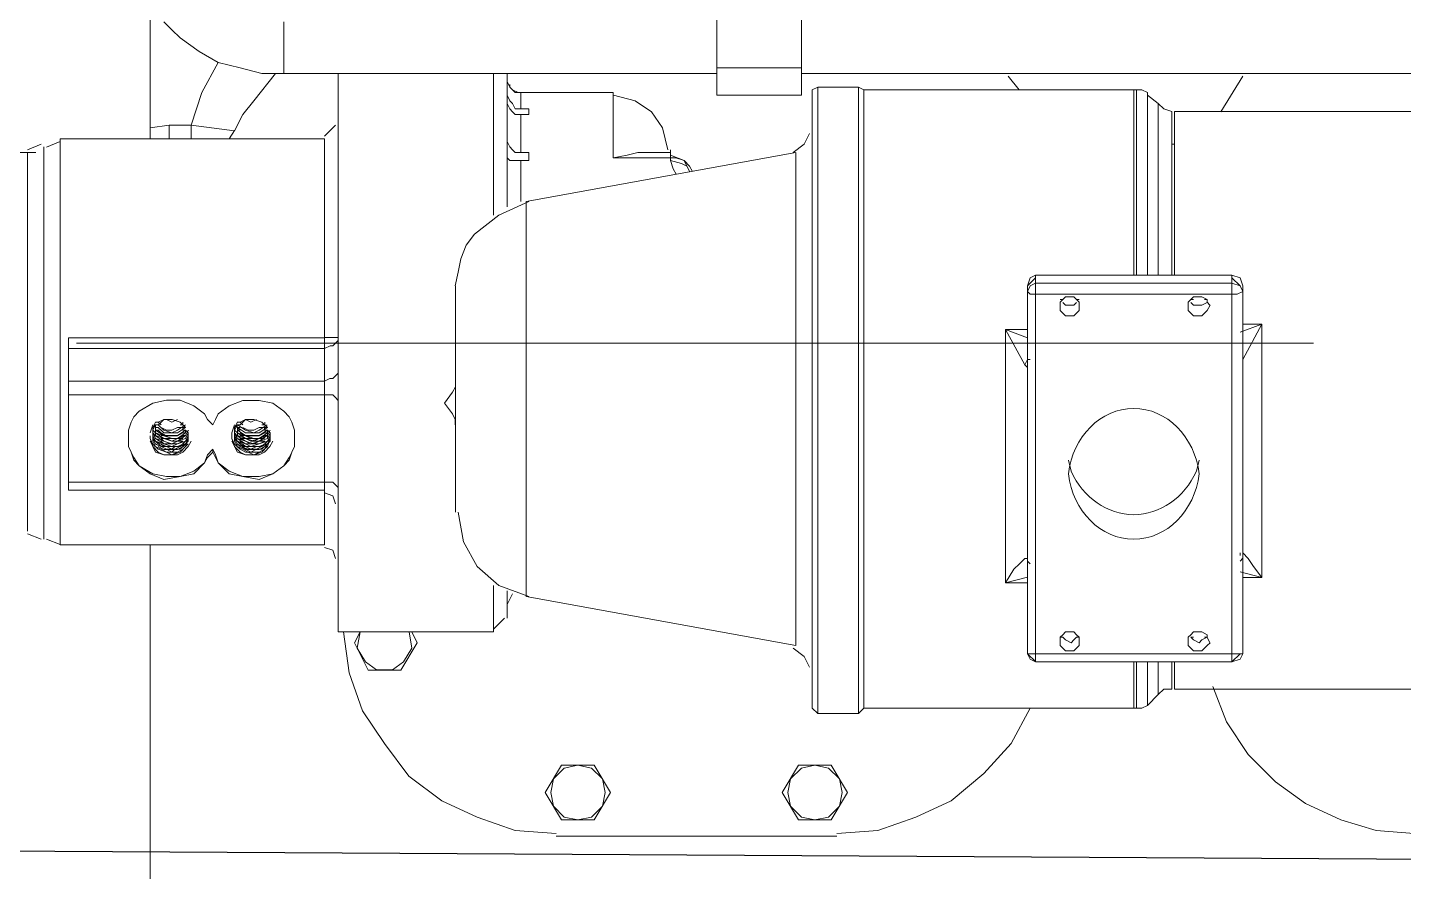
# Model space of a CAD drawing. Header units: inches. Extents: x 11 to 128, y 20 to 108.
# Drawn here: x 30.3206 to 30.6814, y 82.4087 to 82.63 of the extents above; entities that cross this region are included whole.
import ezdxf

# ---------------------------------------------------------------- set-up
doc = ezdxf.new("R2010")
doc.units = ezdxf.units.IN
doc.header["$MEASUREMENT"] = 0
doc.layers.add('1', color=255, linetype='Continuous')
doc.layers.add('Dim', color=6, linetype='Continuous', lineweight=13)

# ---------------------------------------------------------------- blocks, each defined once
blk = doc.blocks.new('5')
at = {"layer": '1', "lineweight": 9}
for p, q in [((225.45896, -21.97903), (225.45896, -21.82662)), ((225.59106, -21.90853), (225.59106, -21.96887)), ((225.61075, -21.90853), (225.61075, -21.96887)), ((225.46403, -21.95363), (225.46213, -21.95173)), ((225.46595, -21.9555), (225.46403, -21.95363)), ((225.49009, -21.96379), (225.49009, -21.95173)), ((225.47039, -21.95869), (225.46595, -21.9555)), ((225.47483, -21.96126), (225.47039, -21.95869)), ((225.47103, -21.96824), (225.47483, -21.96126)), ((225.47991, -21.9625), (225.47483, -21.96126)), ((225.485, -21.96379), (225.47991, -21.9625)), ((225.59106, -21.9625), (225.61076, -21.9625)), ((225.4831, -21.97014), (225.48819, -21.9638)), ((225.49009, -21.96379), (225.485, -21.96379)), ((225.59106, -21.96379), (225.49009, -21.96379)), ((225.50278, -21.96379), (225.50278, -22.09396)), ((225.53898, -21.99681), (225.53898, -21.9638)), ((225.54215, -21.9949), (225.54215, -21.96379)), ((225.54215, -21.96379), (225.54215, -21.9949)), ((225.54215, -21.96569), (225.5428, -21.96696)), ((225.54279, -21.96633), (225.54279, -21.96696)), ((225.89399, -21.96379), (225.61076, -21.96379)), ((225.66155, -21.9676), (225.65899, -21.96443)), ((225.71363, -21.96443), (225.70854, -21.97269)), ((225.46976, -21.97204), (225.47103, -21.96824)), ((225.54216, -21.96887), (225.54278, -21.97014)), ((225.54279, -21.96696), (225.54343, -21.96759)), ((225.5428, -21.96696), (225.54342, -21.96759)), ((225.54342, -21.96759), (225.54407, -21.96824)), ((225.5447, -21.96825), (225.54343, -21.9676)), ((225.54343, -21.9676), (225.5447, -21.96825)), ((225.54407, -21.96824), (225.54532, -21.96824)), ((225.54533, -21.96825), (225.5447, -21.96825)), ((225.54533, -21.97203), (225.54533, -21.96824)), ((225.54533, -21.96825), (225.54724, -21.96825)), ((225.54724, -21.96825), (225.54533, -21.96825)), ((225.54724, -21.96825), (225.56691, -21.96825)), ((225.54724, -21.96825), (225.54724, -21.96825)), ((225.56692, -21.96825), (225.56692, -21.98347)), ((225.572, -21.97014), (225.56693, -21.96885)), ((225.59106, -21.96886), (225.61076, -21.96886)), ((225.61329, -21.9676), (225.61456, -21.96696)), ((225.61329, -21.96759), (225.61329, -22.11174)), ((225.61456, -22.11302), (225.61456, -21.96696)), ((225.61456, -21.96696), (225.62409, -21.96696)), ((225.62409, -22.11302), (225.62409, -21.96695)), ((225.6241, -21.96696), (225.62535, -21.9676)), ((225.62535, -21.9676), (225.68886, -21.9676)), ((225.62535, -21.9676), (225.62535, -22.11174)), ((225.68823, -22.01077), (225.68823, -21.9676)), ((225.69013, -21.9676), (225.68886, -21.9676)), ((225.68886, -21.9676), (225.68886, -22.01077)), ((225.6914, -21.96825), (225.69013, -21.9676)), ((225.69141, -21.96825), (225.69141, -22.01079)), ((225.69141, -21.96886), (225.69395, -21.97078)), ((225.69141, -22.01077), (225.69141, -21.96887)), ((225.46849, -21.97585), (225.46976, -21.97204)), ((225.47864, -21.97712), (225.48056, -21.97332)), ((225.48056, -21.97332), (225.4831, -21.97014)), ((225.54216, -21.97079), (225.54278, -21.97203)), ((225.54278, -21.97014), (225.54343, -21.97079)), ((225.54278, -21.97203), (225.54343, -21.97269)), ((225.54343, -21.97079), (225.54406, -21.97203)), ((225.54343, -21.97269), (225.54406, -21.97332)), ((225.54406, -21.97203), (225.54533, -21.97203)), ((225.54406, -21.97332), (225.54533, -21.97332)), ((225.54724, -21.97203), (225.54532, -21.97203)), ((225.54533, -21.97332), (225.54724, -21.97332)), ((225.54533, -21.9822), (225.54533, -21.97333)), ((225.54724, -21.97332), (225.54724, -21.97203)), ((225.57581, -21.97269), (225.572, -21.97014)), ((225.57835, -21.97648), (225.57581, -21.97269)), ((225.69394, -22.01077), (225.69394, -21.97079)), ((225.69394, -21.97079), (225.69394, -22.01077)), ((225.69394, -21.97079), (225.69394, -21.97079)), ((225.69394, -21.97079), (225.69521, -21.97203)), ((225.69521, -21.97203), (225.69713, -21.97268)), ((225.69713, -21.97268), (225.69713, -22.01077)), ((225.69776, -21.97268), (225.77459, -21.97268)), ((225.69776, -22.01077), (225.69776, -21.97268)), ((225.45897, -21.97648), (225.46341, -21.97585)), ((225.46341, -21.97903), (225.46341, -21.97585)), ((225.46341, -21.97585), (225.46849, -21.97585)), ((225.46849, -21.97903), (225.46849, -21.97585)), ((225.46849, -21.97585), (225.47864, -21.97712)), ((225.4996, -21.97838), (225.50215, -21.97585)), ((225.57963, -21.98156), (225.57835, -21.97648)), ((225.438, -21.97966), (225.43483, -21.98093)), ((225.438, -21.97903), (225.438, -22.07364)), ((225.438, -21.97903), (225.4996, -21.97903)), ((225.47737, -21.97903), (225.47864, -21.97711)), ((225.4996, -21.97903), (225.4996, -22.07364)), ((225.54216, -21.97965), (225.54278, -21.98092)), ((225.61138, -21.98028), (225.61267, -21.97775)), ((225.43228, -21.9822), (225.42275, -21.9822)), ((225.43037, -21.98156), (225.43354, -21.98028)), ((225.43037, -21.9822), (225.43037, -22.07047)), ((225.43419, -22.07237), (225.43419, -21.98092)), ((225.54214, -21.98347), (225.54214, -21.98284)), ((225.54278, -21.98092), (225.54343, -21.98157)), ((225.54343, -21.98157), (225.54406, -21.9822)), ((225.54406, -21.9822), (225.54533, -21.9822)), ((225.54724, -21.9822), (225.54532, -21.9822)), ((225.5466, -21.99362), (225.60947, -21.98219)), ((225.54724, -21.9841), (225.54724, -21.9822)), ((225.57011, -21.98284), (225.56692, -21.98347)), ((225.57265, -21.9822), (225.57011, -21.98284)), ((225.58025, -21.9822), (225.57264, -21.9822)), ((225.58025, -21.98156), (225.58025, -21.9822)), ((225.58025, -21.98411), (225.58025, -21.98221)), ((225.58345, -21.9841), (225.58026, -21.98283)), ((225.60884, -21.9822), (225.61138, -21.98028)), ((225.60947, -21.9822), (225.60947, -22.09713)), ((225.69141, -21.98029), (225.69141, -21.98029)), ((225.69141, -21.98029), (225.69141, -21.98029)), ((225.69713, -21.98029), (225.69775, -21.98029)), ((225.54279, -21.98411), (225.54214, -21.98347)), ((225.54406, -21.98411), (225.54279, -21.98411)), ((225.54406, -21.98411), (225.54533, -21.98411)), ((225.54533, -21.98411), (225.54724, -21.98411)), ((225.54533, -21.99362), (225.54533, -21.98411)), ((225.58025, -21.98347), (225.56691, -21.98347)), ((225.58152, -21.98347), (225.58025, -21.98347)), ((225.5809, -21.986), (225.58025, -21.98411)), ((225.58026, -21.9841), (225.5828, -21.98475)), ((225.58153, -21.98729), (225.5809, -21.986)), ((225.58344, -21.9841), (225.58152, -21.98347)), ((225.5828, -21.98475), (225.58407, -21.98536)), ((225.58469, -21.98536), (225.58344, -21.9841)), ((225.5847, -21.98665), (225.58345, -21.9841)), ((225.58407, -21.98536), (225.5847, -21.98665)), ((225.58534, -21.98665), (225.58469, -21.98536)), ((225.54724, -21.99362), (225.54025, -21.9968)), ((225.5466, -22.0857), (225.5466, -21.99362)), ((225.54025, -21.9968), (225.53456, -22.00125)), ((225.53455, -22.00124), (225.53263, -22.00382)), ((225.53263, -22.00382), (225.53136, -22.00698)), ((225.53136, -22.00698), (225.53072, -22.01014)), ((225.53072, -22.01014), (225.53009, -22.0133)), ((225.66536, -22.0114), (225.66344, -22.0133)), ((225.66344, -22.0133), (225.66411, -22.01141)), ((225.66411, -22.01141), (225.66536, -22.01077)), ((225.71109, -22.01077), (225.66536, -22.01077)), ((225.66536, -22.01077), (225.71109, -22.01077)), ((225.66536, -22.01077), (225.66536, -22.10096)), ((225.713, -22.01331), (225.71108, -22.01141)), ((225.71109, -22.10095), (225.71109, -22.01077)), ((225.713, -22.01141), (225.71109, -22.01078)), ((225.71363, -22.01331), (225.713, -22.01141)), ((225.5301, -22.06603), (225.5301, -22.01331)), ((225.66344, -22.0146), (225.66411, -22.01332)), ((225.66411, -22.01523), (225.66344, -22.0146)), ((225.66345, -22.01331), (225.66345, -22.01459)), ((225.66345, -22.01459), (225.66345, -22.09904)), ((225.66411, -22.01332), (225.66536, -22.01268)), ((225.66536, -22.01268), (225.71109, -22.01268)), ((225.71109, -22.01268), (225.71301, -22.01331)), ((225.71363, -22.01459), (225.71236, -22.01523)), ((225.71301, -22.01331), (225.71363, -22.0146)), ((225.71363, -22.0146), (225.71363, -22.01332)), ((225.71363, -22.09905), (225.71363, -22.0146)), ((225.66536, -22.01523), (225.66411, -22.01523)), ((225.71109, -22.01523), (225.66536, -22.01523)), ((225.67108, -22.01713), (225.67171, -22.01648)), ((225.67108, -22.01649), (225.67171, -22.01649)), ((225.67108, -22.01777), (225.67108, -22.01713)), ((225.67109, -22.01903), (225.67109, -22.01777)), ((225.67171, -22.01648), (225.67233, -22.01587)), ((225.67171, -22.01714), (225.67234, -22.01777)), ((225.67233, -22.01587), (225.67362, -22.01587)), ((225.67234, -22.01777), (225.67363, -22.01777)), ((225.67362, -22.01587), (225.67423, -22.01587)), ((225.67363, -22.01777), (225.67423, -22.01777)), ((225.67423, -22.01587), (225.67489, -22.01648)), ((225.67423, -22.01777), (225.6749, -22.01714)), ((225.67489, -22.01648), (225.67552, -22.01713)), ((225.6749, -22.01649), (225.67552, -22.01649)), ((225.67552, -22.01713), (225.67552, -22.01777)), ((225.67553, -22.01777), (225.67553, -22.01903)), ((225.70093, -22.01713), (225.70156, -22.01648)), ((225.70093, -22.01777), (225.70093, -22.01713)), ((225.70094, -22.01903), (225.70094, -22.01777)), ((225.70156, -22.01648), (225.70219, -22.01587)), ((225.70156, -22.01649), (225.70219, -22.01649)), ((225.70156, -22.01714), (225.70219, -22.01777)), ((225.70219, -22.01587), (225.70346, -22.01587)), ((225.70219, -22.01777), (225.70346, -22.01777)), ((225.70346, -22.01587), (225.7041, -22.01587)), ((225.70346, -22.01777), (225.70411, -22.01777)), ((225.7041, -22.01587), (225.70537, -22.01648)), ((225.70411, -22.01777), (225.70538, -22.01714)), ((225.70474, -22.01649), (225.70537, -22.01649)), ((225.70601, -22.01777), (225.70536, -22.01903)), ((225.70537, -22.01648), (225.70537, -22.01713)), ((225.70537, -22.01713), (225.706, -22.01777)), ((225.71236, -22.01523), (225.71109, -22.01523)), ((225.67171, -22.01966), (225.67109, -22.01903)), ((225.67234, -22.02032), (225.67171, -22.01966)), ((225.67363, -22.02032), (225.67234, -22.02032)), ((225.67424, -22.02032), (225.67363, -22.02032)), ((225.6749, -22.01966), (225.67424, -22.02032)), ((225.67553, -22.01903), (225.6749, -22.01966)), ((225.70157, -22.01966), (225.70094, -22.01903)), ((225.70219, -22.02032), (225.70157, -22.01966)), ((225.70347, -22.02032), (225.70219, -22.02032)), ((225.70409, -22.02032), (225.70347, -22.02032)), ((225.70474, -22.01966), (225.70409, -22.02032)), ((225.70536, -22.01903), (225.70474, -22.01966)), ((225.66345, -22.02347), (225.65837, -22.02347)), ((225.66345, -22.02539), (225.65837, -22.02347)), ((225.65837, -22.02347), (225.65837, -22.08251)), ((225.66283, -22.03173), (225.65837, -22.02347)), ((225.713, -22.02412), (225.71809, -22.0222)), ((225.71808, -22.0222), (225.71362, -22.0222)), ((225.71809, -22.0222), (225.71363, -22.03046)), ((225.71808, -22.08126), (225.71808, -22.0222)), ((225.4996, -22.02538), (225.4399, -22.02538)), ((225.43991, -22.02538), (225.43991, -22.06094)), ((225.50277, -22.02537), (225.4996, -22.02537)), ((225.4996, -22.02792), (225.50088, -22.02729)), ((225.50088, -22.02729), (225.50152, -22.02729)), ((225.50152, -22.02729), (225.50277, -22.02601)), ((225.50277, -22.02601), (225.50277, -22.02537)), ((225.43991, -22.02792), (225.49961, -22.02792)), ((225.66345, -22.03047), (225.66283, -22.03173)), ((225.6641, -22.03047), (225.66345, -22.03047)), ((225.71363, -22.03047), (225.71363, -22.02918)), ((225.71363, -22.03046), (225.71363, -22.03173)), ((225.50278, -22.03365), (225.50151, -22.03489)), ((225.50278, -22.033), (225.50278, -22.03365)), ((225.66345, -22.03236), (225.66283, -22.03173)), ((225.43991, -22.03553), (225.49961, -22.03553)), ((225.50086, -22.03489), (225.49961, -22.03553)), ((225.50151, -22.03489), (225.50086, -22.03489)), ((225.5301, -22.03681), (225.52945, -22.03805)), ((225.5301, -22.03489), (225.5301, -22.03681)), ((225.4996, -22.03871), (225.4399, -22.03871)), ((225.45959, -22.04063), (225.45642, -22.04251)), ((225.46276, -22.03998), (225.45959, -22.04063)), ((225.46595, -22.03998), (225.46276, -22.03998)), ((225.46912, -22.04124), (225.46595, -22.03998)), ((225.47737, -22.04126), (225.48054, -22.04)), ((225.48054, -22.04), (225.48435, -22.04)), ((225.48435, -22.04), (225.48754, -22.04063)), ((225.48754, -22.04063), (225.49009, -22.04253)), ((225.50152, -22.03871), (225.4996, -22.03871)), ((225.50215, -22.03934), (225.50152, -22.03871)), ((225.50277, -22.04), (225.50215, -22.03934)), ((225.52945, -22.03805), (225.52755, -22.04063)), ((225.52755, -22.04064), (225.52947, -22.04316)), ((225.45513, -22.04382), (225.45451, -22.04506)), ((225.45642, -22.04251), (225.45513, -22.04382)), ((225.47166, -22.04316), (225.46912, -22.04124)), ((225.47231, -22.04443), (225.47166, -22.04316)), ((225.4742, -22.04443), (225.47483, -22.04316)), ((225.47483, -22.04316), (225.47737, -22.04126)), ((225.49009, -22.04253), (225.49136, -22.04381)), ((225.49136, -22.04381), (225.49198, -22.04506)), ((225.52947, -22.04316), (225.53009, -22.04443)), ((225.45451, -22.04506), (225.45388, -22.04698)), ((225.45388, -22.04698), (225.45388, -22.04822)), ((225.45896, -22.04759), (225.45959, -22.04572)), ((225.46023, -22.04506), (225.45959, -22.04635)), ((225.46023, -22.04571), (225.45959, -22.04634)), ((225.46023, -22.04571), (225.45959, -22.04698)), ((225.45959, -22.04634), (225.45959, -22.04634)), ((225.45959, -22.04634), (225.45959, -22.04697)), ((225.45959, -22.04697), (225.45959, -22.0476)), ((225.45959, -22.0476), (225.45959, -22.04697)), ((225.45959, -22.04698), (225.45959, -22.04698)), ((225.45959, -22.04759), (225.45959, -22.04698)), ((225.45959, -22.04698), (225.46024, -22.04759)), ((225.46086, -22.04571), (225.46023, -22.04571)), ((225.46023, -22.04571), (225.46023, -22.04571)), ((225.46023, -22.04697), (225.46023, -22.04634)), ((225.46023, -22.04634), (225.46023, -22.04697)), ((225.46023, -22.04634), (225.46023, -22.04634)), ((225.46023, -22.04634), (225.46023, -22.04634)), ((225.46023, -22.04634), (225.46023, -22.04634)), ((225.46023, -22.04698), (225.46023, -22.04634)), ((225.46023, -22.04634), (225.46086, -22.04634)), ((225.46023, -22.04634), (225.46023, -22.04634)), ((225.46023, -22.0476), (225.46023, -22.04697)), ((225.46023, -22.04759), (225.46023, -22.04698)), ((225.46023, -22.04698), (225.46086, -22.04698)), ((225.46086, -22.04698), (225.46023, -22.04698)), ((225.46023, -22.04698), (225.46023, -22.04759)), ((225.46023, -22.04698), (225.46023, -22.04698)), ((225.46023, -22.04698), (225.46023, -22.04698)), ((225.46023, -22.04698), (225.46023, -22.04698)), ((225.46213, -22.04822), (225.46023, -22.04698)), ((225.46086, -22.04506), (225.46024, -22.04506)), ((225.46086, -22.04571), (225.46024, -22.04571)), ((225.46024, -22.04571), (225.46024, -22.04634)), ((225.46024, -22.04634), (225.46086, -22.04634)), ((225.46086, -22.04505), (225.46213, -22.04442)), ((225.46086, -22.04506), (225.46086, -22.04506)), ((225.46151, -22.04572), (225.46086, -22.04506)), ((225.46213, -22.04698), (225.46086, -22.04571)), ((225.46086, -22.04634), (225.46151, -22.04697)), ((225.46213, -22.0476), (225.46086, -22.04634)), ((225.46086, -22.04634), (225.46213, -22.0476)), ((225.46213, -22.04822), (225.46086, -22.04698)), ((225.46212, -22.04442), (225.46087, -22.04571)), ((225.4615, -22.04634), (225.46277, -22.04697)), ((225.46404, -22.04442), (225.46212, -22.04442)), ((225.46213, -22.04442), (225.46405, -22.04442)), ((225.46403, -22.04759), (225.46213, -22.04698)), ((225.46404, -22.04506), (225.46276, -22.04442)), ((225.46277, -22.04697), (225.46404, -22.04697)), ((225.4653, -22.04698), (225.46403, -22.04759)), ((225.46531, -22.04442), (225.46404, -22.04506)), ((225.46404, -22.04697), (225.46531, -22.04634)), ((225.46405, -22.04442), (225.46594, -22.04505)), ((225.46722, -22.04571), (225.4653, -22.04698)), ((225.46721, -22.04634), (225.4653, -22.0476)), ((225.4653, -22.0476), (225.46722, -22.04634)), ((225.46722, -22.04698), (225.4653, -22.04822)), ((225.46721, -22.04698), (225.4653, -22.04822)), ((225.46531, -22.04634), (225.46659, -22.04634)), ((225.46594, -22.04505), (225.46721, -22.04634)), ((225.46594, -22.04571), (225.46659, -22.04571)), ((225.46721, -22.04698), (225.46658, -22.04698)), ((225.46658, -22.04698), (225.46721, -22.04698)), ((225.46659, -22.04571), (225.46659, -22.04506)), ((225.46721, -22.04634), (225.46659, -22.04634)), ((225.46659, -22.04634), (225.46659, -22.04697)), ((225.46659, -22.04697), (225.46659, -22.04634)), ((225.46721, -22.04634), (225.46659, -22.04634)), ((225.46659, -22.04634), (225.46721, -22.04634)), ((225.46721, -22.04634), (225.46721, -22.04634)), ((225.46785, -22.0476), (225.46721, -22.04698)), ((225.46721, -22.04698), (225.46721, -22.04759)), ((225.46721, -22.04698), (225.46721, -22.04698)), ((225.46721, -22.04698), (225.46721, -22.04698)), ((225.46721, -22.04698), (225.46721, -22.04698)), ((225.46785, -22.04698), (225.46721, -22.04822)), ((225.46722, -22.04822), (225.46786, -22.04698)), ((225.47358, -22.04571), (225.47231, -22.04443)), ((225.47358, -22.04571), (225.4742, -22.04443)), ((225.47801, -22.04759), (225.47864, -22.04572)), ((225.47928, -22.04506), (225.47864, -22.04635)), ((225.47928, -22.04571), (225.47864, -22.04634)), ((225.47928, -22.04571), (225.47864, -22.04698)), ((225.47864, -22.04634), (225.47864, -22.04697)), ((225.47864, -22.04697), (225.47864, -22.0476)), ((225.47864, -22.0476), (225.47864, -22.04697)), ((225.47864, -22.04698), (225.47864, -22.04698)), ((225.47864, -22.04759), (225.47864, -22.04698)), ((225.47864, -22.04698), (225.47929, -22.04759)), ((225.47992, -22.04506), (225.47927, -22.04506)), ((225.47992, -22.04571), (225.47927, -22.04571)), ((225.47927, -22.04634), (225.47927, -22.04571)), ((225.47992, -22.04634), (225.47927, -22.04634)), ((225.47992, -22.04571), (225.47928, -22.04571)), ((225.4812, -22.04698), (225.47928, -22.04571)), ((225.47928, -22.04634), (225.47928, -22.04634)), ((225.47992, -22.04634), (225.47928, -22.04634)), ((225.47928, -22.04634), (225.47992, -22.04697)), ((225.47928, -22.04634), (225.47928, -22.04634)), ((225.47928, -22.04634), (225.47928, -22.04634)), ((225.47928, -22.04698), (225.47928, -22.04634)), ((225.47928, -22.04634), (225.4812, -22.0476)), ((225.47928, -22.04698), (225.47928, -22.04635)), ((225.47928, -22.04635), (225.47928, -22.04698)), ((225.47928, -22.04759), (225.47928, -22.04698)), ((225.47928, -22.04698), (225.47992, -22.04698)), ((225.47928, -22.04698), (225.47928, -22.04698)), ((225.47928, -22.04759), (225.47928, -22.04698)), ((225.47928, -22.04698), (225.47992, -22.04698)), ((225.47928, -22.04698), (225.47928, -22.04698)), ((225.47928, -22.04759), (225.47928, -22.04698)), ((225.47928, -22.04698), (225.47928, -22.04698)), ((225.47928, -22.04698), (225.47928, -22.04698)), ((225.4812, -22.04822), (225.47928, -22.04698)), ((225.47929, -22.04634), (225.48119, -22.0476)), ((225.47929, -22.04698), (225.48119, -22.04822)), ((225.48119, -22.04442), (225.47991, -22.04505)), ((225.48118, -22.04442), (225.47992, -22.04571)), ((225.47992, -22.04506), (225.47992, -22.04506)), ((225.48054, -22.04572), (225.47992, -22.04506)), ((225.48055, -22.04634), (225.48182, -22.04697)), ((225.48309, -22.04442), (225.48118, -22.04442)), ((225.4831, -22.04442), (225.48119, -22.04442)), ((225.48246, -22.04506), (225.48119, -22.04442)), ((225.48309, -22.04759), (225.4812, -22.04698)), ((225.48182, -22.04697), (225.48309, -22.04697)), ((225.48373, -22.04442), (225.48246, -22.04506)), ((225.48309, -22.04697), (225.48436, -22.04634)), ((225.48437, -22.04698), (225.48309, -22.04759)), ((225.485, -22.04505), (225.4831, -22.04442)), ((225.48435, -22.0476), (225.48627, -22.04634)), ((225.48435, -22.04822), (225.48627, -22.04698)), ((225.48436, -22.04634), (225.48563, -22.04634)), ((225.48626, -22.04571), (225.48437, -22.04698)), ((225.48437, -22.0476), (225.48626, -22.04634)), ((225.48626, -22.04698), (225.48437, -22.04822)), ((225.48627, -22.04634), (225.485, -22.04505)), ((225.485, -22.04571), (225.48565, -22.04571)), ((225.48627, -22.04634), (225.48564, -22.04634)), ((225.48564, -22.04634), (225.48627, -22.04634)), ((225.48564, -22.04634), (225.48627, -22.04634)), ((225.48564, -22.04634), (225.48564, -22.04697)), ((225.48564, -22.04697), (225.48564, -22.04634)), ((225.48627, -22.04698), (225.48564, -22.04698)), ((225.48564, -22.04698), (225.48627, -22.04698)), ((225.48564, -22.04698), (225.48627, -22.04698)), ((225.48565, -22.04571), (225.48565, -22.04506)), ((225.48691, -22.04698), (225.48626, -22.04822)), ((225.48627, -22.04634), (225.48627, -22.04634)), ((225.48627, -22.04634), (225.48627, -22.04634)), ((225.48627, -22.04634), (225.48627, -22.04634)), ((225.4869, -22.04759), (225.48627, -22.04698)), ((225.48627, -22.04698), (225.48627, -22.04698)), ((225.48627, -22.04698), (225.48627, -22.04698)), ((225.48627, -22.04698), (225.48627, -22.04759)), ((225.48627, -22.04698), (225.48627, -22.04698)), ((225.4869, -22.04698), (225.48627, -22.04822)), ((225.49198, -22.04506), (225.49261, -22.04698)), ((225.49261, -22.04698), (225.49261, -22.04822)), ((225.53009, -22.04443), (225.53009, -22.04572)), ((225.45388, -22.04822), (225.45388, -22.04888)), ((225.45388, -22.05076), (225.45388, -22.04888)), ((225.45388, -22.04888), (225.45388, -22.05076)), ((225.45896, -22.04888), (225.45896, -22.04823)), ((225.45896, -22.04823), (225.45896, -22.04888)), ((225.45959, -22.05076), (225.45896, -22.04888)), ((225.45896, -22.04888), (225.45959, -22.05017)), ((225.45896, -22.0495), (225.45959, -22.05077)), ((225.45896, -22.04951), (225.45959, -22.05077)), ((225.46024, -22.04888), (225.45959, -22.04759)), ((225.45959, -22.04823), (225.45959, -22.0476)), ((225.45959, -22.0476), (225.45959, -22.04888)), ((225.45959, -22.04823), (225.45959, -22.0476)), ((225.46024, -22.04951), (225.45959, -22.04822)), ((225.45959, -22.04822), (225.45959, -22.04951)), ((225.45959, -22.04888), (225.45959, -22.04823)), ((225.46024, -22.04951), (225.45959, -22.04888)), ((225.45959, -22.04888), (225.46024, -22.05017)), ((225.45959, -22.04951), (225.46024, -22.05077)), ((225.45959, -22.04951), (225.46024, -22.05077)), ((225.45959, -22.05017), (225.46086, -22.05141)), ((225.46023, -22.04823), (225.4596, -22.04759)), ((225.46023, -22.04888), (225.4596, -22.04759)), ((225.46023, -22.04951), (225.4596, -22.04823)), ((225.4596, -22.04888), (225.46023, -22.05016)), ((225.46023, -22.04759), (225.46023, -22.04759)), ((225.46023, -22.04759), (225.46023, -22.04759)), ((225.46213, -22.04888), (225.46023, -22.04759)), ((225.46023, -22.04759), (225.46023, -22.04823)), ((225.46213, -22.04823), (225.46023, -22.04759)), ((225.46023, -22.04822), (225.46023, -22.04822)), ((225.46023, -22.04822), (225.46023, -22.04822)), ((225.46212, -22.04887), (225.46023, -22.04822)), ((225.46023, -22.04822), (225.46213, -22.04888)), ((225.46212, -22.04951), (225.46023, -22.04823)), ((225.46212, -22.05016), (225.46023, -22.04888)), ((225.4615, -22.05017), (225.46023, -22.04951)), ((225.46023, -22.05016), (225.4615, -22.05077)), ((225.46214, -22.04951), (225.46024, -22.04888)), ((225.46214, -22.05016), (225.46024, -22.04951)), ((225.46151, -22.05076), (225.46024, -22.04951)), ((225.46024, -22.05017), (225.46151, -22.05076)), ((225.4615, -22.04759), (225.46277, -22.04823)), ((225.4615, -22.04822), (225.46213, -22.04822)), ((225.46213, -22.04951), (225.4615, -22.04888)), ((225.4615, -22.04888), (225.46277, -22.04888)), ((225.4615, -22.04951), (225.46213, -22.05016)), ((225.46277, -22.05076), (225.4615, -22.05017)), ((225.4615, -22.05017), (225.46213, -22.05076)), ((225.46404, -22.04951), (225.46212, -22.04887)), ((225.46404, -22.05017), (225.46212, -22.04951)), ((225.46404, -22.05077), (225.46212, -22.05016)), ((225.46405, -22.0476), (225.46213, -22.0476)), ((225.46213, -22.0476), (225.46403, -22.0476)), ((225.46405, -22.04822), (225.46213, -22.04822)), ((225.46405, -22.04822), (225.46213, -22.04822)), ((225.46213, -22.04822), (225.46404, -22.04888)), ((225.46405, -22.04888), (225.46213, -22.04823)), ((225.46405, -22.04888), (225.46213, -22.04888)), ((225.46213, -22.04888), (225.46405, -22.04951)), ((225.46404, -22.05016), (225.46213, -22.04951)), ((225.46213, -22.05016), (225.46404, -22.05016)), ((225.46403, -22.05017), (225.46214, -22.04951)), ((225.46403, -22.05077), (225.46214, -22.05016)), ((225.46277, -22.04823), (225.46404, -22.04823)), ((225.46277, -22.04888), (225.46404, -22.04951)), ((225.46403, -22.0476), (225.4653, -22.0476)), ((225.46531, -22.04951), (225.46403, -22.05017)), ((225.46531, -22.05016), (225.46403, -22.05077)), ((225.46404, -22.04823), (225.46531, -22.04823)), ((225.46531, -22.04887), (225.46404, -22.04951)), ((225.46404, -22.04888), (225.46531, -22.04888)), ((225.46404, -22.04951), (225.46531, -22.04888)), ((225.46531, -22.04951), (225.46404, -22.05017)), ((225.46531, -22.04951), (225.46404, -22.05016)), ((225.46531, -22.05016), (225.46404, -22.05077)), ((225.46404, -22.05016), (225.46531, -22.05016)), ((225.4653, -22.0476), (225.46405, -22.0476)), ((225.4653, -22.04822), (225.46405, -22.04822)), ((225.4653, -22.04822), (225.46405, -22.04822)), ((225.4653, -22.04888), (225.46405, -22.04888)), ((225.4653, -22.04888), (225.46405, -22.04888)), ((225.46405, -22.04951), (225.4653, -22.04951)), ((225.46722, -22.04759), (225.4653, -22.04888)), ((225.46721, -22.04759), (225.4653, -22.04888)), ((225.4653, -22.04951), (225.46722, -22.04822)), ((225.46531, -22.04823), (225.46659, -22.04759)), ((225.46721, -22.04822), (225.46531, -22.04887)), ((225.46531, -22.04888), (225.46659, -22.04822)), ((225.46722, -22.04888), (225.46531, -22.04951)), ((225.46721, -22.04888), (225.46531, -22.04951)), ((225.46531, -22.04888), (225.46659, -22.04888)), ((225.46721, -22.04951), (225.46531, -22.05016)), ((225.46531, -22.05016), (225.46659, -22.04951)), ((225.46659, -22.04951), (225.46531, -22.04951)), ((225.46722, -22.04951), (225.46531, -22.05016)), ((225.46531, -22.05076), (225.46659, -22.05017)), ((225.46721, -22.04951), (225.46594, -22.05076)), ((225.46594, -22.0514), (225.46721, -22.05016)), ((225.46722, -22.05017), (225.46595, -22.05076)), ((225.46595, -22.05141), (225.46722, -22.05017)), ((225.46721, -22.04759), (225.46658, -22.04759)), ((225.46658, -22.04759), (225.46721, -22.04759)), ((225.46721, -22.04822), (225.46658, -22.04822)), ((225.46658, -22.04822), (225.46721, -22.04822)), ((225.46658, -22.0514), (225.46785, -22.05016)), ((225.46658, -22.05017), (225.46721, -22.05017)), ((225.46721, -22.04759), (225.46721, -22.04759)), ((225.46721, -22.04759), (225.46721, -22.04759)), ((225.46785, -22.04759), (225.46721, -22.04888)), ((225.46785, -22.04822), (225.46721, -22.04951)), ((225.46721, -22.05076), (225.46785, -22.04888)), ((225.46785, -22.04888), (225.46721, -22.04951)), ((225.46721, -22.05016), (225.46785, -22.04951)), ((225.46785, -22.04759), (225.46722, -22.04888)), ((225.46785, -22.04822), (225.46722, -22.04951)), ((225.46785, -22.04888), (225.46722, -22.05017)), ((225.46722, -22.05017), (225.46785, -22.04951)), ((225.46784, -22.05077), (225.46849, -22.04951)), ((225.46785, -22.04759), (225.46785, -22.04759)), ((225.46785, -22.04822), (225.46785, -22.04759)), ((225.46785, -22.04823), (225.46785, -22.0476)), ((225.46785, -22.04888), (225.46785, -22.04822)), ((225.46785, -22.04823), (225.46785, -22.04888)), ((225.46785, -22.04888), (225.46785, -22.04823)), ((225.46785, -22.04951), (225.46785, -22.04888)), ((225.47801, -22.04823), (225.47801, -22.0476)), ((225.47801, -22.04888), (225.47801, -22.04823)), ((225.47801, -22.04823), (225.47801, -22.04888)), ((225.47801, -22.04888), (225.47801, -22.04823)), ((225.47864, -22.05017), (225.47801, -22.04888)), ((225.47801, -22.04888), (225.47864, -22.05076)), ((225.47864, -22.05077), (225.47801, -22.0495)), ((225.47801, -22.04951), (225.47864, -22.05077)), ((225.47864, -22.04759), (225.47864, -22.04759)), ((225.47929, -22.04888), (225.47864, -22.04759)), ((225.47864, -22.04759), (225.47927, -22.04823)), ((225.47927, -22.04888), (225.47864, -22.04759)), ((225.47864, -22.04888), (225.47864, -22.0476)), ((225.47864, -22.0476), (225.47864, -22.04823)), ((225.47864, -22.04951), (225.47864, -22.04822)), ((225.47864, -22.04822), (225.47929, -22.04951)), ((225.47864, -22.04823), (225.47927, -22.04951)), ((225.47864, -22.04888), (225.47927, -22.05016)), ((225.47927, -22.05016), (225.47864, -22.04888)), ((225.47864, -22.04888), (225.47927, -22.04951)), ((225.47864, -22.04951), (225.47929, -22.05077)), ((225.47929, -22.05077), (225.47864, -22.04951)), ((225.47993, -22.05141), (225.47864, -22.05017)), ((225.48119, -22.04887), (225.47927, -22.04822)), ((225.47927, -22.04823), (225.48119, -22.04951)), ((225.48119, -22.05016), (225.47927, -22.04888)), ((225.47927, -22.04951), (225.48054, -22.05017)), ((225.47927, -22.04951), (225.48054, -22.05077)), ((225.47927, -22.05016), (225.47992, -22.05077)), ((225.48054, -22.05077), (225.47927, -22.05016)), ((225.47928, -22.04759), (225.47928, -22.04759)), ((225.47928, -22.04759), (225.47928, -22.04759)), ((225.47928, -22.04759), (225.47928, -22.04759)), ((225.47928, -22.04759), (225.47928, -22.04759)), ((225.47928, -22.04822), (225.47928, -22.04759)), ((225.47928, -22.04822), (225.47928, -22.04822)), ((225.47928, -22.04822), (225.47928, -22.04822)), ((225.4812, -22.04888), (225.47928, -22.04822)), ((225.47929, -22.04759), (225.48119, -22.04823)), ((225.47929, -22.04759), (225.48118, -22.04887)), ((225.48118, -22.04951), (225.47929, -22.04888)), ((225.47929, -22.04951), (225.48118, -22.05016)), ((225.48118, -22.04951), (225.47991, -22.04888)), ((225.47991, -22.04888), (225.48118, -22.04888)), ((225.47992, -22.04759), (225.48119, -22.04823)), ((225.47992, -22.04822), (225.48119, -22.04822)), ((225.47992, -22.04951), (225.48119, -22.05016)), ((225.47992, -22.05017), (225.48119, -22.05076)), ((225.48054, -22.05017), (225.48119, -22.05076)), ((225.48118, -22.04887), (225.48245, -22.04887)), ((225.48118, -22.04888), (225.4831, -22.04951)), ((225.48245, -22.05017), (225.48118, -22.04951)), ((225.4831, -22.05016), (225.48118, -22.04951)), ((225.48118, -22.05016), (225.48245, -22.05077)), ((225.48119, -22.0476), (225.4831, -22.0476)), ((225.48119, -22.04822), (225.4831, -22.04822)), ((225.48119, -22.04822), (225.48309, -22.04888)), ((225.48119, -22.04823), (225.48246, -22.04888)), ((225.48119, -22.04823), (225.48309, -22.04823)), ((225.48246, -22.04951), (225.48119, -22.04887)), ((225.48119, -22.04951), (225.48246, -22.05017)), ((225.48246, -22.05077), (225.48119, -22.05016)), ((225.48119, -22.05016), (225.48309, -22.05016)), ((225.4812, -22.0476), (225.48309, -22.0476)), ((225.48309, -22.04822), (225.4812, -22.04822)), ((225.48245, -22.04951), (225.4812, -22.04888)), ((225.48245, -22.04887), (225.48437, -22.04887)), ((225.48437, -22.04951), (225.48245, -22.05017)), ((225.48437, -22.04951), (225.48245, -22.04951)), ((225.48245, -22.05077), (225.48437, -22.05016)), ((225.48436, -22.04887), (225.48246, -22.04951)), ((225.48246, -22.04888), (225.48435, -22.04888)), ((225.48246, -22.05017), (225.48436, -22.04951)), ((225.48436, -22.05016), (225.48246, -22.05077)), ((225.48309, -22.0476), (225.48437, -22.0476)), ((225.48437, -22.04822), (225.48309, -22.04822)), ((225.48309, -22.04823), (225.48436, -22.04823)), ((225.48309, -22.04888), (225.48436, -22.04888)), ((225.48309, -22.05016), (225.48436, -22.05016)), ((225.4831, -22.0476), (225.48435, -22.0476)), ((225.4831, -22.04822), (225.48435, -22.04822)), ((225.4831, -22.04951), (225.48437, -22.04888)), ((225.48437, -22.04951), (225.4831, -22.05016)), ((225.48435, -22.04888), (225.48627, -22.04759)), ((225.48436, -22.04823), (225.48565, -22.04759)), ((225.48627, -22.04822), (225.48436, -22.04887)), ((225.48436, -22.04888), (225.48565, -22.04822)), ((225.48436, -22.04951), (225.48627, -22.04888)), ((225.48627, -22.04951), (225.48436, -22.05016)), ((225.48436, -22.05016), (225.48565, -22.04951)), ((225.48436, -22.05076), (225.48565, -22.05017)), ((225.48437, -22.04887), (225.48627, -22.04759)), ((225.48626, -22.04822), (225.48437, -22.04951)), ((225.48627, -22.04888), (225.48437, -22.04951)), ((225.48437, -22.04888), (225.48564, -22.04888)), ((225.48564, -22.04951), (225.48437, -22.04951)), ((225.48437, -22.05016), (225.48627, -22.04951)), ((225.485, -22.05076), (225.48627, -22.04951)), ((225.485, -22.0514), (225.48627, -22.05016)), ((225.48627, -22.05016), (225.485, -22.0514)), ((225.485, -22.05077), (225.48627, -22.05016)), ((225.48627, -22.04759), (225.48564, -22.04759)), ((225.48564, -22.04759), (225.48627, -22.04759)), ((225.48627, -22.04822), (225.48564, -22.04822)), ((225.48564, -22.04822), (225.48627, -22.04822)), ((225.48564, -22.0514), (225.48627, -22.05016)), ((225.48564, -22.05017), (225.48627, -22.05017)), ((225.4869, -22.04759), (225.48627, -22.04888)), ((225.48627, -22.04888), (225.4869, -22.04759)), ((225.48627, -22.04759), (225.48627, -22.04823)), ((225.48627, -22.04759), (225.48627, -22.04759)), ((225.48627, -22.04759), (225.48627, -22.04822)), ((225.48627, -22.04759), (225.48627, -22.04759)), ((225.48627, -22.04759), (225.48627, -22.04759)), ((225.4869, -22.04822), (225.48627, -22.04951)), ((225.48627, -22.04951), (225.4869, -22.04822)), ((225.48627, -22.04823), (225.48627, -22.04888)), ((225.48627, -22.04951), (225.4869, -22.04888)), ((225.4869, -22.04888), (225.48627, -22.05076)), ((225.48627, -22.05016), (225.4869, -22.04888)), ((225.48627, -22.05016), (225.4869, -22.04951)), ((225.4869, -22.04951), (225.48627, -22.05016)), ((225.48689, -22.05077), (225.48754, -22.04951)), ((225.4869, -22.04822), (225.4869, -22.04759)), ((225.4869, -22.04888), (225.4869, -22.04822)), ((225.4869, -22.04888), (225.4869, -22.04823)), ((225.4869, -22.04951), (225.4869, -22.04888)), ((225.49261, -22.04888), (225.49261, -22.04823)), ((225.49261, -22.04888), (225.49261, -22.05076)), ((225.49261, -22.05076), (225.49261, -22.04888)), ((225.45451, -22.05204), (225.45388, -22.05076)), ((225.45388, -22.05076), (225.45451, -22.05204)), ((225.45513, -22.05333), (225.45451, -22.05204)), ((225.45451, -22.05204), (225.45513, -22.05396)), ((225.45642, -22.05523), (225.45513, -22.05333)), ((225.46023, -22.05204), (225.45959, -22.05076)), ((225.45959, -22.05077), (225.46023, -22.05205)), ((225.45959, -22.05077), (225.46086, -22.05206)), ((225.46023, -22.05205), (225.46213, -22.05271)), ((225.46024, -22.05077), (225.46151, -22.0514)), ((225.46024, -22.05077), (225.46151, -22.0514)), ((225.46086, -22.05076), (225.46213, -22.05142)), ((225.46086, -22.05141), (225.46278, -22.05204)), ((225.46086, -22.05206), (225.46213, -22.05269)), ((225.4615, -22.05077), (225.46277, -22.0514)), ((225.46276, -22.05076), (225.46151, -22.05076)), ((225.46151, -22.05076), (225.46276, -22.05141)), ((225.46151, -22.0514), (225.46276, -22.05206)), ((225.46151, -22.0514), (225.46276, -22.05206)), ((225.46213, -22.05076), (225.46404, -22.05076)), ((225.46213, -22.05142), (225.46403, -22.05142)), ((225.46213, -22.05269), (225.4634, -22.05269)), ((225.46213, -22.05271), (225.46405, -22.05271)), ((225.46403, -22.05141), (225.46276, -22.05076)), ((225.46276, -22.05141), (225.46403, -22.05204)), ((225.46276, -22.05206), (225.46403, -22.05206)), ((225.46276, -22.05206), (225.46403, -22.05269)), ((225.46404, -22.05141), (225.46277, -22.05076)), ((225.46277, -22.0514), (225.46404, -22.0514)), ((225.46278, -22.05204), (225.46403, -22.05204)), ((225.4634, -22.05269), (225.4653, -22.05269)), ((225.46468, -22.05141), (225.46403, -22.05141)), ((225.46403, -22.05204), (225.46468, -22.05141)), ((225.46403, -22.05142), (225.4653, -22.05142)), ((225.46403, -22.05204), (225.4653, -22.05204)), ((225.46403, -22.05206), (225.46531, -22.05206)), ((225.46403, -22.05269), (225.46531, -22.05206)), ((225.46468, -22.05076), (225.46404, -22.05141)), ((225.46404, -22.05076), (225.46531, -22.05076)), ((225.46404, -22.0514), (225.46594, -22.0514)), ((225.46405, -22.05271), (225.46594, -22.05205)), ((225.46594, -22.05076), (225.46468, -22.05076)), ((225.46595, -22.05076), (225.46468, -22.05141)), ((225.46468, -22.05141), (225.46595, -22.05141)), ((225.4653, -22.05142), (225.46659, -22.05076)), ((225.4653, -22.05204), (225.46659, -22.05141)), ((225.4653, -22.05269), (225.46659, -22.05206)), ((225.46531, -22.05206), (225.46658, -22.0514)), ((225.46531, -22.05206), (225.46658, -22.0514)), ((225.46594, -22.05205), (225.46722, -22.05077)), ((225.46658, -22.0514), (225.46722, -22.05077)), ((225.46659, -22.05206), (225.46784, -22.05077)), ((225.47231, -22.0527), (225.47166, -22.05459)), ((225.47166, -22.05459), (225.47231, -22.05333)), ((225.47358, -22.05141), (225.47231, -22.0527)), ((225.47231, -22.05333), (225.47358, -22.05204)), ((225.47358, -22.05141), (225.47358, -22.05205)), ((225.47421, -22.0527), (225.47358, -22.05141)), ((225.47358, -22.05204), (225.47421, -22.05333)), ((225.47483, -22.05459), (225.47421, -22.0527)), ((225.47421, -22.05333), (225.47483, -22.05459)), ((225.47864, -22.05076), (225.47928, -22.05204)), ((225.47928, -22.05205), (225.47864, -22.05077)), ((225.47864, -22.05077), (225.47993, -22.05206)), ((225.4812, -22.05271), (225.47928, -22.05205)), ((225.47929, -22.05077), (225.48056, -22.0514)), ((225.48056, -22.0514), (225.47929, -22.05077)), ((225.47992, -22.05076), (225.48119, -22.05142)), ((225.47992, -22.05077), (225.48183, -22.0514)), ((225.48118, -22.05204), (225.47993, -22.05141)), ((225.47993, -22.05206), (225.48118, -22.05269)), ((225.48119, -22.0514), (225.48054, -22.05077)), ((225.48054, -22.05077), (225.48119, -22.05077)), ((225.48056, -22.0514), (225.48183, -22.05206)), ((225.48183, -22.05206), (225.48056, -22.0514)), ((225.4831, -22.05204), (225.48118, -22.05204)), ((225.48118, -22.05269), (225.48245, -22.05269)), ((225.48119, -22.05076), (225.48246, -22.05141)), ((225.48119, -22.05076), (225.48309, -22.05076)), ((225.48119, -22.05077), (225.48246, -22.0514)), ((225.48246, -22.05206), (225.48119, -22.0514)), ((225.48119, -22.05142), (225.48309, -22.05142)), ((225.48309, -22.05271), (225.4812, -22.05271)), ((225.48183, -22.0514), (225.48308, -22.0514)), ((225.48183, -22.05206), (225.4831, -22.05206)), ((225.4831, -22.05269), (225.48183, -22.05206)), ((225.48245, -22.05269), (225.48437, -22.05269)), ((225.48246, -22.05141), (225.48373, -22.05076)), ((225.48373, -22.0514), (225.48246, -22.05206)), ((225.48246, -22.0514), (225.48373, -22.0514)), ((225.48308, -22.0514), (225.485, -22.0514)), ((225.48309, -22.05076), (225.48436, -22.05076)), ((225.48309, -22.05142), (225.48436, -22.05142)), ((225.48501, -22.05205), (225.48309, -22.05271)), ((225.48437, -22.05204), (225.4831, -22.05204)), ((225.4831, -22.05206), (225.48437, -22.05206)), ((225.48437, -22.05206), (225.4831, -22.05269)), ((225.48373, -22.05076), (225.485, -22.05076)), ((225.48373, -22.0514), (225.485, -22.05077)), ((225.485, -22.0514), (225.48373, -22.0514)), ((225.48436, -22.05142), (225.48565, -22.05076)), ((225.48437, -22.05206), (225.48564, -22.0514)), ((225.48564, -22.0514), (225.48437, -22.05206)), ((225.48564, -22.05141), (225.48437, -22.05204)), ((225.48437, -22.05269), (225.48564, -22.05206)), ((225.48626, -22.05077), (225.48501, -22.05205)), ((225.48564, -22.05206), (225.48689, -22.05077)), ((225.48627, -22.05077), (225.48564, -22.0514)), ((225.49136, -22.05333), (225.49009, -22.05523)), ((225.49199, -22.05204), (225.49136, -22.05333)), ((225.49136, -22.05396), (225.49199, -22.05204)), ((225.49261, -22.05076), (225.49199, -22.05204)), ((225.49199, -22.05204), (225.49261, -22.05076)), ((225.45513, -22.05396), (225.45642, -22.05523)), ((225.45959, -22.05712), (225.45642, -22.05523)), ((225.45642, -22.05523), (225.45897, -22.05712)), ((225.46912, -22.05651), (225.46595, -22.05776)), ((225.47166, -22.05459), (225.46912, -22.05651)), ((225.46912, -22.05712), (225.47166, -22.05459)), ((225.47737, -22.05651), (225.47483, -22.05459)), ((225.47483, -22.05459), (225.47737, -22.05712)), ((225.48054, -22.05776), (225.47737, -22.05651)), ((225.49009, -22.05523), (225.48755, -22.05712)), ((225.48755, -22.05712), (225.49009, -22.05523)), ((225.49009, -22.05523), (225.49136, -22.05396)), ((225.67299, -22.05396), (225.67363, -22.05651)), ((225.70283, -22.05651), (225.70346, -22.05396)), ((225.43991, -22.05904), (225.49961, -22.05904)), ((225.45897, -22.05712), (225.46214, -22.05841)), ((225.46276, -22.05776), (225.45959, -22.05712)), ((225.46214, -22.05841), (225.46595, -22.05776)), ((225.46595, -22.05776), (225.46276, -22.05776)), ((225.46595, -22.05776), (225.46912, -22.05712)), ((225.47737, -22.05712), (225.48054, -22.05776)), ((225.48436, -22.05776), (225.48054, -22.05776)), ((225.48054, -22.05776), (225.48436, -22.05841)), ((225.48755, -22.05712), (225.48436, -22.05776)), ((225.48436, -22.05841), (225.48755, -22.05712)), ((225.50151, -22.05904), (225.49961, -22.05904)), ((225.50214, -22.05967), (225.50151, -22.05904)), ((225.50278, -22.06031), (225.50214, -22.05967)), ((225.43991, -22.06094), (225.49961, -22.06094)), ((225.50151, -22.06222), (225.4996, -22.06158)), ((225.50214, -22.06411), (225.50151, -22.06222)), ((225.53073, -22.06603), (225.532, -22.07301)), ((225.43355, -22.07237), (225.43038, -22.07108)), ((225.43482, -22.07237), (225.43799, -22.07363)), ((225.438, -22.07364), (225.4996, -22.07364)), ((225.45896, -22.07364), (225.45896, -22.16637)), ((225.45896, -22.16637), (225.45896, -22.07364)), ((225.50151, -22.07493), (225.4996, -22.07427)), ((225.50214, -22.07683), (225.50151, -22.07493)), ((225.532, -22.07301), (225.53519, -22.07872)), ((225.713, -22.07617), (225.713, -22.07556)), ((225.71363, -22.07555), (225.71363, -22.07555)), ((225.71363, -22.07555), (225.7149, -22.07684)), ((225.53519, -22.07872), (225.54025, -22.08317)), ((225.66028, -22.07936), (225.66156, -22.07809)), ((225.66156, -22.07809), (225.66283, -22.07683)), ((225.66283, -22.07683), (225.66345, -22.07683)), ((225.66345, -22.07683), (225.66345, -22.07746)), ((225.66345, -22.07745), (225.6641, -22.07809)), ((225.713, -22.07745), (225.71363, -22.07682)), ((225.7149, -22.07684), (225.71617, -22.07871)), ((225.71617, -22.07871), (225.71809, -22.08126)), ((225.65837, -22.08252), (225.66028, -22.07936)), ((225.66345, -22.08125), (225.65837, -22.08252)), ((225.71809, -22.08126), (225.713, -22.08)), ((225.71363, -22.08126), (225.71809, -22.08126)), ((225.53898, -22.08317), (225.53898, -22.09396)), ((225.54025, -22.08317), (225.54724, -22.0857)), ((225.54215, -22.08442), (225.54215, -22.09079)), ((225.54343, -22.08508), (225.54278, -22.08635)), ((225.65837, -22.08252), (225.66345, -22.08252)), ((225.54278, -22.08635), (225.54216, -22.08761)), ((225.5466, -22.0857), (225.60947, -22.09712)), ((225.53898, -22.09333), (225.54153, -22.09078)), ((225.50278, -22.09395), (225.53899, -22.09395)), ((225.50405, -22.09395), (225.50532, -22.10348)), ((225.50659, -22.09652), (225.50787, -22.09394)), ((225.50787, -22.09395), (225.50723, -22.09779)), ((225.51992, -22.09779), (225.5193, -22.09395)), ((225.51992, -22.09395), (225.52121, -22.09653)), ((225.67108, -22.09523), (225.67171, -22.09462)), ((225.67171, -22.09462), (225.67233, -22.09394)), ((225.67233, -22.09394), (225.67362, -22.09394)), ((225.67362, -22.09394), (225.67423, -22.09394)), ((225.67423, -22.09394), (225.67489, -22.09462)), ((225.67489, -22.09462), (225.67552, -22.09523)), ((225.70093, -22.09523), (225.70156, -22.09462)), ((225.70156, -22.09462), (225.70219, -22.09394)), ((225.70219, -22.09394), (225.70346, -22.09394)), ((225.70346, -22.09394), (225.7041, -22.09394)), ((225.7041, -22.09394), (225.70537, -22.09462)), ((225.70537, -22.09462), (225.70537, -22.09523)), ((225.50977, -22.10286), (225.5066, -22.09651)), ((225.50723, -22.09779), (225.50912, -22.10095)), ((225.52121, -22.09652), (225.51737, -22.10286)), ((225.51802, -22.10095), (225.51992, -22.09779)), ((225.61137, -22.09969), (225.60883, -22.09779)), ((225.67108, -22.09523), (225.67171, -22.09523)), ((225.67108, -22.09652), (225.67108, -22.09523)), ((225.67109, -22.09713), (225.67109, -22.09652)), ((225.67171, -22.09778), (225.67109, -22.09713)), ((225.67171, -22.09523), (225.67234, -22.09586)), ((225.67234, -22.09841), (225.67171, -22.09778)), ((225.67234, -22.09586), (225.67363, -22.09652)), ((225.67363, -22.09841), (225.67234, -22.09841)), ((225.67363, -22.09652), (225.67423, -22.09586)), ((225.67424, -22.09841), (225.67363, -22.09841)), ((225.67423, -22.09586), (225.6749, -22.09523)), ((225.6749, -22.09778), (225.67424, -22.09841)), ((225.6749, -22.09523), (225.67552, -22.09523)), ((225.67553, -22.09713), (225.6749, -22.09778)), ((225.67552, -22.09523), (225.67552, -22.09652)), ((225.67553, -22.09652), (225.67553, -22.09713)), ((225.70093, -22.09652), (225.70093, -22.09523)), ((225.70094, -22.09713), (225.70094, -22.09652)), ((225.70157, -22.09778), (225.70094, -22.09713)), ((225.70219, -22.09586), (225.70156, -22.09523)), ((225.70156, -22.09523), (225.70219, -22.09523)), ((225.70219, -22.09841), (225.70157, -22.09778)), ((225.70346, -22.09652), (225.70219, -22.09586)), ((225.70347, -22.09841), (225.70219, -22.09841)), ((225.70411, -22.09586), (225.70346, -22.09652)), ((225.70409, -22.09841), (225.70347, -22.09841)), ((225.70474, -22.09778), (225.70409, -22.09841)), ((225.70538, -22.09523), (225.70411, -22.09586)), ((225.70474, -22.09523), (225.70537, -22.09523)), ((225.70536, -22.09713), (225.70474, -22.09778)), ((225.70601, -22.09652), (225.70536, -22.09713)), ((225.70537, -22.09523), (225.706, -22.09652)), ((225.50912, -22.10095), (225.51169, -22.10285)), ((225.51548, -22.10285), (225.51802, -22.10095)), ((225.61266, -22.10222), (225.61137, -22.09969)), ((225.66411, -22.10032), (225.66344, -22.09906)), ((225.66344, -22.09906), (225.66411, -22.09906)), ((225.66345, -22.09905), (225.66537, -22.10095)), ((225.66411, -22.09906), (225.66536, -22.09906)), ((225.66536, -22.10095), (225.66411, -22.10032)), ((225.66536, -22.09905), (225.71109, -22.09905)), ((225.66536, -22.10095), (225.71109, -22.10095)), ((225.71109, -22.10095), (225.66536, -22.10095)), ((225.68823, -22.11174), (225.68823, -22.10095)), ((225.68886, -22.10095), (225.68886, -22.11175)), ((225.69141, -22.10095), (225.69141, -22.11111)), ((225.69141, -22.11111), (225.69141, -22.10095)), ((225.69394, -22.10095), (225.69394, -22.10856)), ((225.69394, -22.10857), (225.69394, -22.10096)), ((225.69713, -22.10095), (225.69713, -22.1073)), ((225.69776, -22.10096), (225.69776, -22.1073)), ((225.71109, -22.09905), (225.71234, -22.09905)), ((225.71301, -22.09906), (225.71109, -22.10095)), ((225.71109, -22.10095), (225.713, -22.10031)), ((225.71234, -22.09905), (225.71363, -22.09905)), ((225.713, -22.10031), (225.71363, -22.09905)), ((225.50532, -22.10348), (225.50849, -22.1124)), ((225.51738, -22.10286), (225.50977, -22.10286)), ((225.51169, -22.10285), (225.51548, -22.10285)), ((225.69521, -22.10731), (225.69394, -22.10857)), ((225.69713, -22.10731), (225.69521, -22.10731)), ((225.69776, -22.1073), (225.77459, -22.1073)), ((225.70665, -22.10667), (225.70982, -22.11491)), ((225.69013, -22.11174), (225.6914, -22.11111)), ((225.69141, -22.11111), (225.69395, -22.10856)), ((225.69394, -22.10857), (225.69394, -22.10857)), ((225.50849, -22.1124), (225.51357, -22.11999)), ((225.61329, -22.11174), (225.61456, -22.11303)), ((225.61456, -22.11302), (225.62409, -22.11302)), ((225.6241, -22.11303), (225.62535, -22.11174)), ((225.62535, -22.11174), (225.68886, -22.11174)), ((225.65964, -22.11999), (225.6641, -22.11175)), ((225.68886, -22.11174), (225.69013, -22.11174)), ((225.70982, -22.11491), (225.7149, -22.12254)), ((225.51357, -22.11999), (225.51929, -22.12762)), ((225.65331, -22.12697), (225.65964, -22.11999)), ((225.7149, -22.12254), (225.72124, -22.12891)), ((225.55105, -22.13143), (225.55486, -22.12507)), ((225.55549, -22.12572), (225.55295, -22.12825)), ((225.55486, -22.12507), (225.56247, -22.12507)), ((225.55866, -22.12507), (225.55549, -22.12572)), ((225.56185, -22.12572), (225.55866, -22.12507)), ((225.56439, -22.12825), (225.56185, -22.12572)), ((225.56248, -22.12507), (225.56629, -22.13144)), ((225.6063, -22.13143), (225.61012, -22.12507)), ((225.61075, -22.12572), (225.60821, -22.12825)), ((225.61012, -22.12507), (225.61773, -22.12507)), ((225.61392, -22.12507), (225.61075, -22.12572)), ((225.61711, -22.12572), (225.61392, -22.12507)), ((225.61963, -22.12825), (225.61711, -22.12572)), ((225.61773, -22.12507), (225.62154, -22.13144)), ((225.64568, -22.13333), (225.65331, -22.12697)), ((225.51929, -22.12762), (225.52692, -22.13333)), ((225.55295, -22.12825), (225.55232, -22.13144)), ((225.56502, -22.13144), (225.56439, -22.12825)), ((225.60821, -22.12825), (225.60756, -22.13144)), ((225.62026, -22.13144), (225.61963, -22.12825)), ((225.72124, -22.12891), (225.72824, -22.13397)), ((225.52692, -22.13333), (225.53517, -22.13715)), ((225.55486, -22.13777), (225.55105, -22.13143)), ((225.55232, -22.13144), (225.55295, -22.1346)), ((225.56629, -22.13143), (225.56248, -22.13778)), ((225.56439, -22.1346), (225.56502, -22.13144)), ((225.61012, -22.13777), (225.6063, -22.13143)), ((225.60756, -22.13144), (225.60821, -22.1346)), ((225.62154, -22.13143), (225.61773, -22.13778)), ((225.61963, -22.1346), (225.62026, -22.13144)), ((225.63744, -22.13715), (225.64568, -22.13333)), ((225.55295, -22.1346), (225.55549, -22.13715)), ((225.56185, -22.13715), (225.56439, -22.1346)), ((225.60821, -22.1346), (225.61075, -22.13715)), ((225.61711, -22.13715), (225.61963, -22.1346)), ((225.72824, -22.13397), (225.7365, -22.13778)), ((225.53517, -22.13715), (225.54405, -22.14031)), ((225.56248, -22.13777), (225.55487, -22.13777)), ((225.55549, -22.13715), (225.55866, -22.13778)), ((225.55866, -22.13778), (225.56185, -22.13715)), ((225.61773, -22.13777), (225.61012, -22.13777)), ((225.61075, -22.13715), (225.61392, -22.13778)), ((225.61392, -22.13778), (225.61711, -22.13715)), ((225.62854, -22.14031), (225.63744, -22.13715)), ((225.7365, -22.13778), (225.74475, -22.14031)), ((225.54405, -22.14031), (225.55358, -22.14096)), ((225.55359, -22.14159), (225.61902, -22.14159)), ((225.61901, -22.14096), (225.62854, -22.14031)), ((225.74475, -22.14031), (225.75363, -22.14096))]:
    blk.add_line(p, q, dxfattribs=at)
at = {"layer": '1', "color": 53, "lineweight": 0, "true_color": 0xece94f}
blk.add_line((225.44182, -22.02665), (225.73013, -22.02665), dxfattribs=at)
at = {"layer": '1', "lineweight": 9}
for centre, major_axis, start_param, end_param in [((225.68823, -22.05948), (0, 0.01759), -1.436804, 1.436804), ((225.68823, -22.04782), (0, 0.01883), 2.050579, 4.232607), ((225.68823, -22.05478), (0, 0.01759), 1.704789, 4.578396)]:
    blk.add_ellipse(centre, major_axis=major_axis, ratio=0.874097, start_param=start_param, end_param=end_param, dxfattribs=at)

msp = doc.modelspace()

# ---------------------------------------------------------------- linework, layer by layer
msp.add_line((32.08368, 82.40354), (30.18663, 82.41472))
msp.add_open_spline([(18.80527, 84.67695), (20.02879, 84.15716), (22.00001, 83.28056), (26.13586, 81.6811), (29.86669, 80.9072), (34.92488, 80.9072), (38.64477, 80.92251), (41.12414, 80.90707)], degree=3, knots=[0, 0, 0, 0, 3.550687, 7.088547, 10.454406, 13.763203, 20.376363, 20.376363, 20.376363, 20.376363])
msp.add_open_spline([(18.80527, 84.67695), (20.02879, 84.15716), (22.00001, 83.28056), (26.13586, 81.6811), (29.86669, 80.9072), (34.92488, 80.9072), (38.64477, 80.92251), (41.12414, 80.90707)], degree=3, knots=[0, 0, 0, 0, 3.550687, 7.088547, 10.454406, 13.763203, 20.376363, 20.376363, 20.376363, 20.376363])

# ---------------------------------------------------------------- block references
at = {"layer": 'Dim', "xscale": 1.125, "yscale": 1.125, "zscale": 1.125}
msp.add_blockref('5', (-223.28855, 107.32721), dxfattribs=at)

doc.saveas('drawing.dxf')
